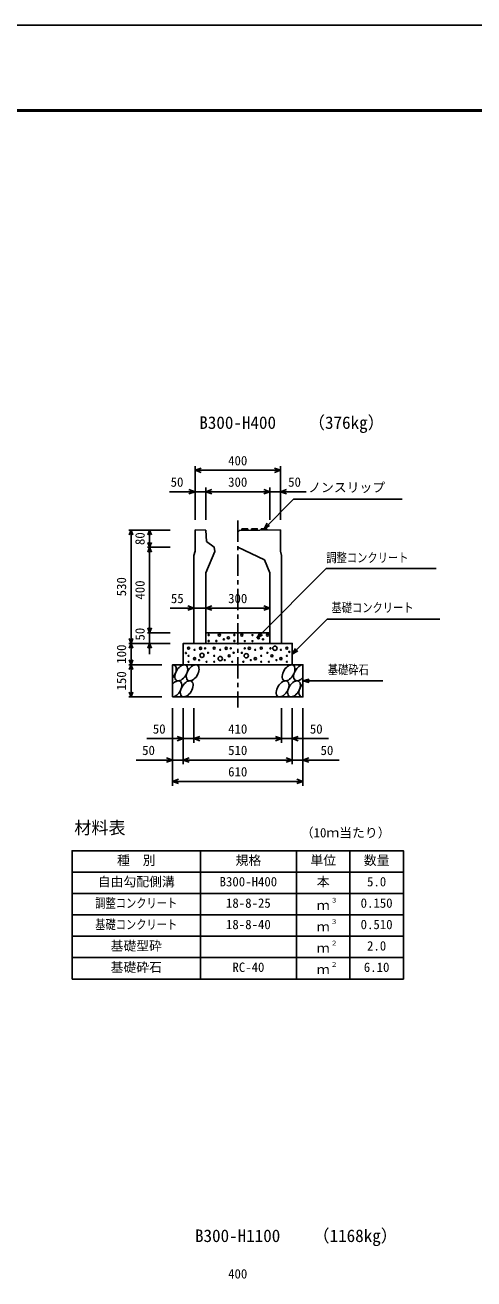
# Model space of a CAD drawing. Units: millimetres, scale not verified. Extents: x -16800 to 16800, y -5940 to 5940.
# Drawn here: x 3586 to 5687, y 78 to 5940 of the extents above; entities that cross this region are included whole.
import ezdxf
from ezdxf.enums import TextEntityAlignment as Align

# ---------------------------------------------------------------- set-up
doc = ezdxf.new("R2010")
doc.units = ezdxf.units.MM
doc.header["$LTSCALE"] = 20
doc.linetypes.add('CHAIN1', pattern=[8, 5, -1, 1, -1])
for name, color, linetype, lineweight in [('0-0_DIM', 7, 'Continuous', 25), ('0-1_Defpoints', 5, 'Continuous', 25), ('0-2_HATCH', 6, 'Continuous', 25), ('0-3_HYO', 3, 'Continuous', 25), ('0-4_HYO2', 4, 'Continuous', 25), ('0-5_OUTLINE', 3, 'Continuous', 25), ('0-6_TXT', 7, 'Continuous', 25), ('0-7_WAKU', 3, 'Continuous', 25)]:
    doc.layers.add(name, color=color, linetype=linetype, lineweight=lineweight)
doc.styles.add('ＭＳ ゴシック', font='')
doc.styles.get('ＭＳ ゴシック').set_extended_font_data('MS Gothic')

msp = doc.modelspace()

# ---------------------------------------------------------------- linework, layer by layer
at = {"layer": '0-0_DIM'}
for p, q in [((4381.78, 3878.57), (4381.78, 3626.83)), ((4781.78, 3878.57), (4781.78, 3626.83)), ((4781.78, 3858.57), (4381.78, 3858.57)), ((4381.78, 3758.57), (4262.12, 3758.57)), ((4431.78, 3758.57), (4381.78, 3758.57)), ((4431.78, 3778.57), (4431.78, 3626.83)), ((4431.78, 3758.57), (4731.78, 3758.57)), ((4731.78, 3778.57), (4731.78, 3626.83)), ((4731.78, 3758.57), (4781.78, 3758.57)), ((4781.78, 3758.57), (4901.45, 3758.57)), ((4704.73, 3585.59), (4842.4, 3723.26)), ((5350.84, 3723.26), (4842.4, 3723.26)), ((4072.58, 3579.36), (4265.91, 3579.36)), ((4082.58, 3579.36), (4082.58, 3049.36)), ((4169.25, 3498.86), (4169.25, 3579.36)), ((4704.73, 3585.59), (4719.73, 3611.57)), ((4704.73, 3585.59), (4730.71, 3600.59)), ((4159.25, 3498.86), (4265.91, 3498.86)), ((4169.25, 3099.36), (4169.25, 3498.86)), ((4376.78, 3214.36), (4264.8, 3214.36)), ((4376.78, 3214.36), (4431.78, 3214.36)), ((4431.78, 3214.36), (4731.78, 3214.36)), ((5000.44, 3163.02), (4836.78, 2999.36)), ((5000.44, 3163.02), (5527.51, 3163.02)), ((4072.58, 3049.36), (4265.91, 3049.36)), ((4082.58, 2949.36), (4082.58, 3049.36)), ((4159.25, 3099.36), (4265.91, 3099.36)), ((4169.25, 3099.36), (4169.25, 3049.36)), ((4169.25, 2999.36), (4169.25, 3049.36)), ((4671.78, 3074.36), (4686.78, 3100.34)), ((4671.78, 3074.36), (4697.76, 3089.36)), ((4836.78, 2999.36), (4851.78, 3025.34)), ((4836.78, 2999.36), (4862.76, 3014.36)), ((4072.58, 2949.36), (4226.78, 2949.36)), ((4082.58, 2949.36), (4082.58, 2799.36)), ((4886.78, 2874.36), (4915.76, 2882.13)), ((4886.78, 2874.36), (5260.68, 2874.36)), ((4886.78, 2874.36), (4915.76, 2866.6)), ((4072.58, 2799.36), (4226.78, 2799.36)), ((4276.78, 2384.35), (4276.78, 2746.69)), ((4326.78, 2484.35), (4326.78, 2746.69)), ((4376.78, 2584.35), (4376.78, 2746.69)), ((4786.78, 2584.35), (4786.78, 2746.69)), ((4836.78, 2484.35), (4836.78, 2746.69)), ((4886.78, 2384.35), (4886.78, 2746.69)), ((4156.78, 2604.35), (4376.78, 2604.35)), ((4376.78, 2604.35), (4786.78, 2604.35)), ((5006.78, 2604.35), (4786.78, 2604.35)), ((4106.78, 2504.35), (4326.78, 2504.35)), ((4326.78, 2504.35), (4836.78, 2504.35)), ((5056.78, 2504.35), (4836.78, 2504.35)), ((4276.78, 2404.35), (4886.78, 2404.35))]:
    msp.add_line(p, q, dxfattribs=at)
at = {"layer": '0-0_DIM', "linetype": 'CHAIN1'}
msp.add_line((4581.78, 3624.66), (4581.78, 2749.36), dxfattribs=at)
at = {"layer": '0-0_DIM'}
for points in [[(4410.01, 3848.31), (4381.82, 3858.57), (4410.01, 3868.83)], [(4753.63, 3868.83), (4781.82, 3858.57), (4753.63, 3848.31)], [(4353.59, 3748.31), (4381.78, 3758.57), (4353.59, 3768.83)], [(4459.97, 3748.31), (4431.78, 3758.57), (4459.97, 3768.83)], [(4703.67, 3768.83), (4731.86, 3758.57), (4703.67, 3748.31)], [(4809.9, 3768.83), (4781.71, 3758.57), (4809.9, 3748.31)], [(4074.37, 3556.81), (4082.58, 3579.36), (4090.79, 3556.81)], [(4161.04, 3556.81), (4169.25, 3579.36), (4177.46, 3556.81)], [(4177.46, 3521.42), (4169.25, 3498.86), (4161.04, 3521.42)], [(4161.04, 3476.31), (4169.25, 3498.86), (4177.46, 3476.31)], [(4671.78, 3074.36), (4996.25, 3398.83), (5509.8, 3398.83)], [(4348.59, 3204.1), (4376.78, 3214.36), (4348.59, 3224.62)], [(4459.97, 3204.1), (4431.78, 3214.36), (4459.97, 3224.62)], [(4703.59, 3224.62), (4731.78, 3214.36), (4703.59, 3204.1)], [(4177.46, 3121.92), (4169.25, 3099.36), (4161.04, 3121.92)], [(4090.79, 3071.92), (4082.58, 3049.36), (4074.37, 3071.92)], [(4090.79, 3026.81), (4082.58, 3049.36), (4074.37, 3026.81)], [(4177.46, 3026.81), (4169.25, 3049.36), (4161.04, 3026.81)], [(4090.79, 2971.92), (4082.58, 2949.36), (4074.37, 2971.92)], [(4090.79, 2926.81), (4082.58, 2949.36), (4074.37, 2926.81)], [(4090.79, 2821.92), (4082.58, 2799.36), (4074.37, 2821.92)], [(4298.59, 2614.61), (4326.78, 2604.35), (4298.59, 2594.09)], [(4404.97, 2594.09), (4376.78, 2604.35), (4404.97, 2614.61)], [(4758.59, 2614.61), (4786.78, 2604.35), (4758.59, 2594.09)], [(4864.97, 2614.61), (4836.78, 2604.35), (4864.97, 2594.09)], [(4248.59, 2514.61), (4276.78, 2504.35), (4248.59, 2494.09)], [(4354.97, 2494.09), (4326.78, 2504.35), (4354.97, 2514.61)], [(4808.59, 2514.61), (4836.78, 2504.35), (4808.59, 2494.09)], [(4914.97, 2514.61), (4886.78, 2504.35), (4914.97, 2494.09)], [(4304.97, 2394.09), (4276.78, 2404.35), (4304.97, 2414.61)], [(4858.59, 2414.61), (4886.78, 2404.35), (4858.59, 2394.09)]]:
    msp.add_lwpolyline(points, dxfattribs=at)
at = {"layer": '0-1_Defpoints'}
msp.add_lwpolyline([(0, -5940), (16800, -5940), (16800, 5940), (0, 5940)], close=True, dxfattribs=at)
at = {"layer": '0-2_HATCH'}
for p, q in [((4599.78, 3578.04), (4601.23, 3584.56)), ((4601.23, 3584.56), (4628.23, 3584.83)), ((4628.23, 3584.83), (4629.78, 3578.34)), ((4644.78, 3578.49), (4646.23, 3585.01)), ((4689.78, 3578.94), (4691.28, 3585.46)), ((4691.23, 3585.46), (4718.23, 3585.73)), ((4718.23, 3585.73), (4719.78, 3579.24))]:
    msp.add_line(p, q, dxfattribs=at)
msp.add_lwpolyline([(4646.23, 3585.01), (4673.23, 3585.28), (4674.78, 3578.79)], dxfattribs=at)
for centre, radius in [((4445.75, 3088.67), 2.5), ((4445.75, 3060.66), 2.5), ((4481.64, 3060.66), 2.5), ((4495.66, 3088.67), 5), ((4516.69, 3068.54), 2.5), ((4537.71, 3075.54), 5), ((4565.75, 3088.67), 2.5), ((4565.75, 3060.66), 2.5), ((4600.92, 3088.39), 5), ((4614.94, 3060.38), 2.5), ((4650.82, 3088.39), 2.5), ((4650.82, 3060.38), 2.5), ((4678.86, 3075.26), 5), ((4699.89, 3068.26), 2.5), ((4720.92, 3088.39), 5), ((4339.33, 3004.62), 2.5), ((4351.75, 3027.42), 5), ((4351.75, 2991.52), 2.5), ((4379.79, 3019.54), 2.5), ((4407.82, 3026.54), 5), ((4414.36, 2993.53), 10), ((4428.86, 3026.54), 2.5), ((4442.87, 3005.53), 2.5), ((4471.75, 3027.42), 5), ((4471.75, 2991.52), 2.5), ((4499.79, 3019.54), 2.5), ((4527.82, 3026.54), 5), ((4541.84, 2991.52), 5), ((4548.86, 3026.54), 2.5), ((4562.87, 3005.53), 2.5), ((4600.69, 3005.53), 2.5), ((4621.72, 2991.52), 10), ((4614.71, 3026.54), 2.5), ((4635.74, 3026.54), 5), ((4663.78, 3019.54), 2.5), ((4691.82, 3027.42), 5), ((4691.82, 2991.52), 2.5), ((4720.69, 3005.53), 2.5), ((4734.71, 3026.54), 2.5), ((4741.72, 2991.52), 5), ((4755.74, 3026.54), 10), ((4783.78, 3019.54), 2.5), ((4811.82, 3027.42), 5), ((4811.82, 2991.52), 2.5), ((4823.16, 3009.85), 2.5), ((4351.75, 2963.51), 2.5), ((4379.79, 2978.39), 5), ((4400.82, 2971.39), 2.5), ((4435.86, 2963.51), 2.5), ((4471.75, 2963.51), 2.5), ((4499.79, 2978.39), 10), ((4520.82, 2971.39), 2.5), ((4555.86, 2963.51), 2.5), ((4607.7, 2963.51), 2.5), ((4642.75, 2971.39), 2.5), ((4663.78, 2978.39), 5), ((4691.82, 2963.51), 2.5), ((4727.7, 2963.51), 2.5), ((4762.75, 2971.39), 2.5), ((4783.78, 2978.39), 5), ((4811.82, 2963.51), 2.5)]:
    msp.add_circle(centre, radius, dxfattribs=at)
for centre, start_param, end_param in [((4264.42, 2911.84), 4.385593, 6.6745444), ((4872.92, 2911.84), 0.3357715, 4.4411806), ((4289.74, 2836.85), 3.5111464, 7.548991), ((4898.24, 2836.85), 1.2110787, 3.5658734)]:
    msp.add_ellipse(centre, major_axis=(21.81, 35.31), ratio=0.5792, start_param=start_param, end_param=end_param, dxfattribs=at)
for centre in [(4317.63, 2911.84), (4370.84, 2911.84), (4819.72, 2911.84), (4342.95, 2836.85), (4791.83, 2836.85), (4845.04, 2836.85)]:
    msp.add_ellipse(centre, major_axis=(21.81, 35.31), ratio=0.5792, dxfattribs=at)
at = {"layer": '0-3_HYO'}
for p, q in [((4406.78, 2080.4), (4406.78, 1480.4)), ((4856.78, 2080.4), (4856.78, 1480.4)), ((5106.78, 2080.4), (5106.78, 1480.4)), ((3806.78, 1980.4), (5356.78, 1980.4))]:
    msp.add_line(p, q, dxfattribs=at)
msp.add_lwpolyline([(3806.78, 1480.4), (5356.78, 1480.4), (5356.78, 2080.4), (3806.78, 2080.4)], close=True, dxfattribs=at)
at = {"layer": '0-4_HYO2'}
for p, q in [((3806.78, 1880.4), (5356.78, 1880.4)), ((3806.78, 1780.4), (5356.78, 1780.4)), ((3806.78, 1680.4), (5356.78, 1680.4)), ((3806.78, 1580.4), (5356.78, 1580.4))]:
    msp.add_line(p, q, dxfattribs=at)
at = {"layer": '0-5_OUTLINE'}
for p, q in [((4381.78, 3579.86), (4381.78, 3479.86)), ((4381.78, 3579.86), (4431.78, 3579.36)), ((4586.28, 3574.66), (4587.78, 3577.92)), ((4781.78, 3579.86), (4587.78, 3577.92)), ((4781.78, 3579.86), (4781.78, 3479.86)), ((4581.78, 3574.66), (4586.28, 3574.66)), ((4376.78, 3459.86), (4381.78, 3479.86)), ((4376.78, 3459.86), (4376.78, 3049.36)), ((4473.78, 3479.36), (4431.78, 3379.36)), ((4706.58, 3439.36), (4581.78, 3499.36)), ((4781.78, 3479.86), (4786.78, 3459.86)), ((4786.78, 3459.86), (4786.78, 3049.36)), ((4706.58, 3439.36), (4731.78, 3379.36)), ((4431.78, 3379.36), (4431.78, 3049.36)), ((4731.78, 3379.36), (4731.78, 3049.36)), ((4376.78, 3049.36), (4431.78, 3049.36)), ((4731.78, 3099.36), (4431.78, 3099.36)), ((4731.78, 3049.36), (4786.78, 3049.36))]:
    msp.add_line(p, q, dxfattribs=at)
for points in [[(4473.78, 3479.36), (4470.78, 3499.36), (4434.78, 3526.49), (4431.78, 3579.36)], [(4836.78, 2949.36), (4836.78, 3049.36), (4326.78, 3049.36), (4326.78, 2949.36)]]:
    msp.add_lwpolyline(points, dxfattribs=at)
msp.add_lwpolyline([(4276.78, 2799.36), (4886.78, 2799.36), (4886.78, 2949.36), (4276.78, 2949.36)], close=True, dxfattribs=at)
at = {"layer": '0-7_WAKU', "lineweight": 50}
msp.add_lwpolyline([(400, -5540), (16400, -5540), (16400, 5540), (400, 5540)], close=True, dxfattribs=at)

# ---------------------------------------------------------------- texts
at = {"layer": '0-0_DIM', "style": 'ＭＳ ゴシック'}
for s, p in [('400', (4536.78, 3868.57)), ('50', (4267.6, 3768.57)), ('300', (4536.78, 3768.57)), ('50', (4817.7, 3768.57)), ('ノンスリップ', (4911.3, 3743.43)), ('55', (4268.89, 3224.36)), ('300', (4536.71, 3224.36)), ('50', (4184.34, 2614.35)), ('410', (4536.78, 2614.35)), ('50', (4919.22, 2614.35)), ('50', (4134.34, 2514.35)), ('510', (4536.78, 2514.35)), ('50', (4969.22, 2514.35)), ('610', (4536.78, 2414.35)), ('400', (4536.78, 67.25))]:
    msp.add_text(s, height=43.99, dxfattribs=at).set_placement(p, align=Align.BOTTOM_LEFT)
for s, p in [('80', (4159.25, 3509.11)), ('530', (4072.58, 3269.36)), ('400', (4159.25, 3254.11)), ('50', (4159.25, 3062.69)), ('100', (4072.58, 2954.36)), ('150', (4072.58, 2829.36))]:
    msp.add_text(s, height=43.99, rotation=90, dxfattribs=at).set_placement(p, align=Align.BOTTOM_LEFT)
at = {"layer": '0-0_DIM', "style": 'ＭＳ ゴシック', "width": 0.8}
for s, p in [('調整コンクリート', (4996.25, 3415.25)), ('基礎コンクリート', (5020.44, 3181.75)), ('基礎砕石', (5003.1, 2891.54))]:
    msp.add_text(s, height=43.99, dxfattribs=at).set_placement(p, align=Align.BOTTOM_LEFT)
at = {"layer": '0-6_TXT', "style": 'ＭＳ ゴシック'}
for s, height, p in [('B300-H400', 58.65, (4401.78, 4034.66)), ('（376kg）', 58.65, (4910.15, 4034.66)), ('材料表', 58.65, (3816.78, 2140.4)), ('（10ｍ当たり）', 43.99, (4876.78, 2129.4)), ('種\u3000別', 43.99, (4016.78, 2000.4)), ('規格', 43.99, (4571.78, 2000.4)), ('単位', 43.99, (4921.78, 2000.4)), ('数量', 43.99, (5171.78, 2000.4)), ('自由勾配側溝', 43.99, (3926.78, 1900.4)), ('B300-H400', 43.99, (4496.78, 1900.4)), ('本', 43.99, (4951.78, 1900.4)), ('5.0', 43.99, (5186.78, 1900.4)), ('18-8-25', 43.99, (4526.78, 1800.4)), ('ｍ', 43.99, (4951.78, 1790.4)), ('３', 21.99, (5017.32, 1830.77)), ('0.150', 43.99, (5156.78, 1800.4)), ('３', 21.99, (5017.32, 1730.77)), ('18-8-40', 43.99, (4526.78, 1700.4)), ('ｍ', 43.99, (4951.78, 1690.4)), ('0.510', 43.99, (5156.78, 1700.4)), ('基礎型砕', 43.99, (3986.78, 1600.4)), ('２', 21.99, (5017.32, 1630.77)), ('2.0', 43.99, (5186.78, 1600.4)), ('ｍ', 43.99, (4951.78, 1590.4)), ('基礎砕石', 43.99, (3986.78, 1500.4)), ('RC-40', 43.99, (4556.78, 1500.4)), ('ｍ', 43.99, (4951.78, 1490.4)), ('２', 21.99, (5017.32, 1530.77)), ('6.10', 43.99, (5171.78, 1500.4)), ('B300-H1100', 58.65, (4381.78, 233.34)), ('（1168kg）', 58.65, (4931.64, 233.34))]:
    msp.add_text(s, height=height, dxfattribs=at).set_placement(p, align=Align.BOTTOM_LEFT)
at = {"layer": '0-6_TXT', "style": 'ＭＳ ゴシック', "width": 0.8}
for s, p in [('調整コンクリート', (3914.78, 1800.4)), ('基礎コンクリート', (3914.78, 1700.4))]:
    msp.add_text(s, height=43.99, dxfattribs=at).set_placement(p, align=Align.BOTTOM_LEFT)

doc.saveas('drawing.dxf')
